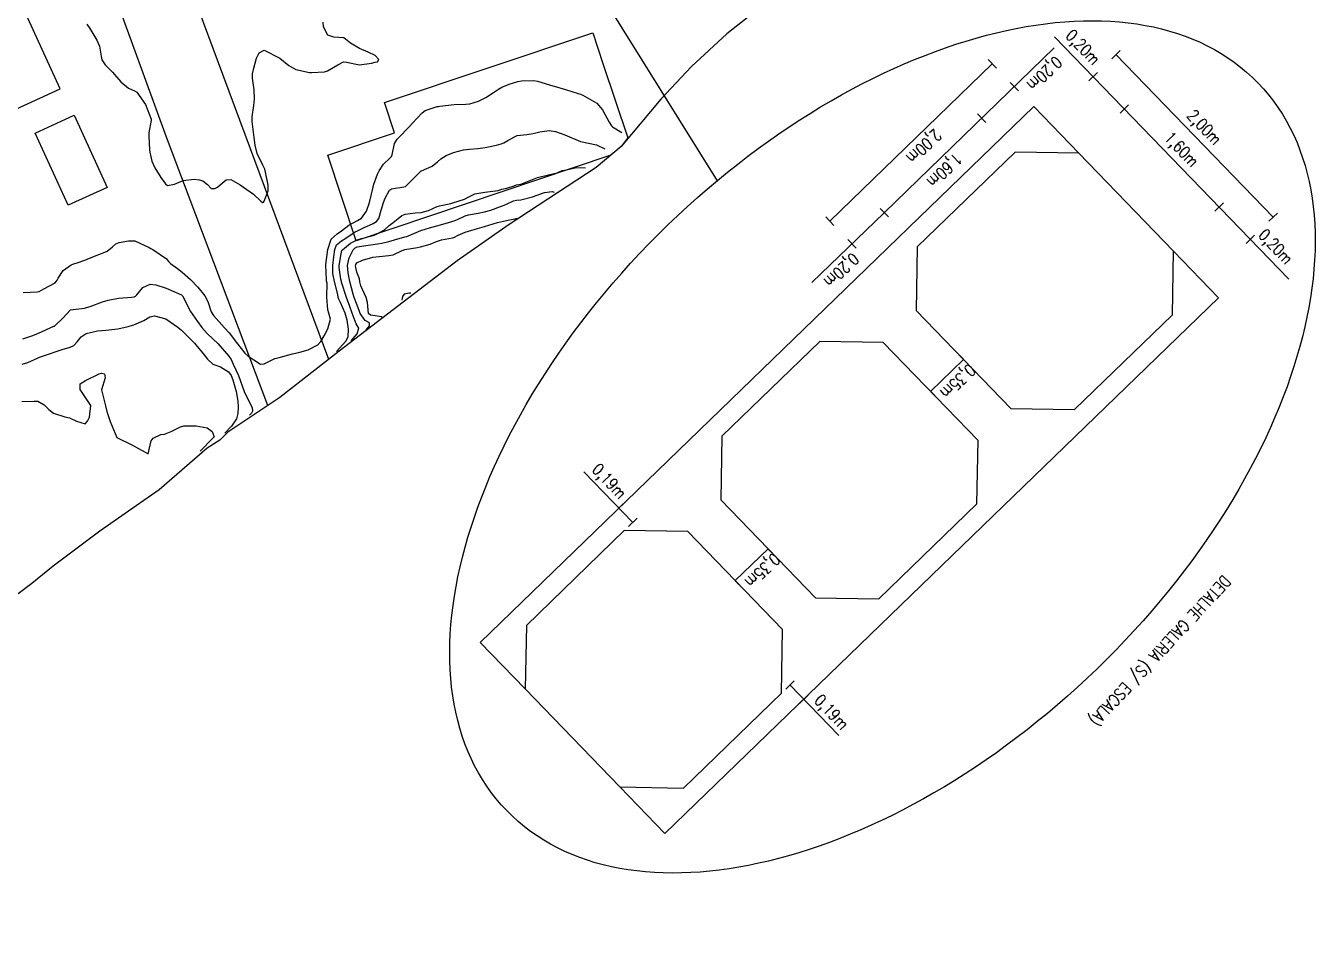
# Model space of a CAD drawing. Header units: metres. Extents: x 307586 to 320046, y 7427249 to 7434250.
# Drawn here: x 316159.4 to 316322, y 7432506 to 7432620.2 of the extents above; entities that cross this region are included whole.
import ezdxf

# ---------------------------------------------------------------- set-up
doc = ezdxf.new("R2010")
doc.units = ezdxf.units.M
doc.header["$MEASUREMENT"] = 0
for name, color, linetype in [('Area', 45, 'Continuous'), ('Curvas de Nivel 1m', 11, 'Continuous'), ('Curvas de Nivel 5m', 15, 'Continuous'), ('DETALHES', 45, 'Continuous'), ('Edificações', 30, 'Continuous'), ('TEXTO', 45, 'Continuous'), ('Vias Primárias', 230, 'Continuous')]:
    doc.layers.add(name, color=color, linetype=linetype)
doc.styles.add('ROMANS', font='romans', dxfattribs={"height": 0.2})

msp = doc.modelspace()

# ---------------------------------------------------------------- linework, layer by layer
at = {"layer": 'Area'}
msp.add_polyline3d([(316252.42, 7432622.91, 737.29), (316247.74, 7432619.22, 738.64), (316243.26, 7432615.11, 737.56), (316239.39, 7432611.01, 737.62), (316234.4, 7432605.04, 746.79), (316231.24, 7432602.41, 746.64), (316220.29, 7432595.2, 740.19), (316213.76, 7432590.66, 742.16), (316198.88, 7432579.26, 737.9), (316191.42, 7432573.43, 738.17), (316184.86, 7432569.08, 740.83), (316183.83, 7432568.05, 741.03), (316182.23, 7432567.05, 741.05), (316176.19, 7432561.8, 741.12), (316173.28, 7432559.8, 741.26), (316168.74, 7432556.63, 741.22), (316162.85, 7432552.19, 741.37), (316160.17, 7432550.02, 741.53), (316158.44, 7432548.73, 741.47)], dxfattribs=at)
at = {"layer": 'Curvas de Nivel 1m', "flags": 128}
for points, elevation in [([(316167.07, 7432620.44), (316167.46, 7432619.89), (316168.36, 7432618.43), (316168.67, 7432617.66), (316168.87, 7432616.42), (316168.96, 7432615.96), (316169.41, 7432615.33), (316170.32, 7432614.4), (316171.38, 7432613.17), (316172.33, 7432612.38), (316173.08, 7432612.07), (316173.37, 7432611.87), (316174.46, 7432610.35), (316175.19, 7432608.48), (316175.2, 7432608.34), (316174.9, 7432606.75), (316174.88, 7432606.34), (316175, 7432604.63), (316175.03, 7432604.34), (316175.27, 7432603.21), (316175.64, 7432602.34), (316176.42, 7432601.15), (316177, 7432600.32), (316177.23, 7432600.12), (316178.15, 7432600.31), (316179.24, 7432600.75), (316180.59, 7432600.93), (316181.24, 7432600.86), (316181.7, 7432600.72), (316182.28, 7432600.25), (316182.73, 7432599.75), (316183.23, 7432599.74), (316183.54, 7432599.93), (316183.88, 7432600.23), (316184.64, 7432600.83), (316185.24, 7432600.87), (316186.4, 7432600.21), (316187.23, 7432599.64), (316188.08, 7432599.04), (316188.99, 7432598.17), (316189.21, 7432598), (316189.36, 7432598.02), (316189.43, 7432598.17), (316189.91, 7432599.48), (316189.92, 7432600.16), (316189.6, 7432601.81), (316189.5, 7432602.17), (316189.26, 7432602.71), (316188.55, 7432604.18), (316188.3, 7432605.19), (316188.16, 7432606.19), (316187.99, 7432607.53), (316187.92, 7432608.19), (316187.93, 7432608.78), (316188.11, 7432610.19), (316188.21, 7432611.04), (316188.18, 7432612.19), (316187.95, 7432613.63), (316187.95, 7432614.19), (316188.14, 7432614.92), (316188.47, 7432616.18), (316188.78, 7432616.83), (316189.44, 7432617.15), (316191.42, 7432616.15), (316192.54, 7432615.26), (316193.41, 7432614.73), (316195.14, 7432614.37), (316195.41, 7432614.36), (316197.04, 7432614.45), (316197.41, 7432614.57), (316198.69, 7432615.33), (316199.42, 7432615.71), (316199.79, 7432615.68), (316201.42, 7432615.33), (316202.96, 7432615.54), (316203.42, 7432615.65), (316203.72, 7432615.7), (316203.88, 7432616), (316203.43, 7432616.51), (316202.54, 7432616.91), (316201.44, 7432617.36), (316200.3, 7432618.04), (316199.46, 7432618.72), (316198.21, 7432618.82), (316197.46, 7432619.05), (316196.89, 7432620.09), (316196.87, 7432620.69)], 737), ([(316159.06, 7432586.67), (316160.83, 7432586.75), (316161.07, 7432586.8), (316161.67, 7432587.1), (316163.08, 7432587.88), (316163.35, 7432588.21), (316163.48, 7432588.48), (316164.12, 7432589.45), (316165.11, 7432590.14), (316165.34, 7432590.23), (316165.98, 7432590.45), (316166.82, 7432590.73), (316167.12, 7432590.84), (316167.83, 7432591.14), (316169.13, 7432591.65), (316169.65, 7432591.88), (316170.3, 7432592.4), (316170.74, 7432592.79), (316171.14, 7432592.94), (316172.35, 7432593.16), (316173.14, 7432593.15), (316174.94, 7432592.34), (316175.13, 7432592.22), (316175.41, 7432592.06), (316177.12, 7432590.89), (316177.38, 7432590.58), (316177.63, 7432590.31), (316178.49, 7432589.68), (316179.1, 7432589.24), (316180.16, 7432588.28), (316181.08, 7432587.34), (316181.96, 7432586.26), (316182.31, 7432585.51), (316182.74, 7432584.24), (316183.04, 7432583.77), (316184.43, 7432582.23), (316185.01, 7432581.59), (316186.07, 7432580.21), (316186.98, 7432579.01), (316187.42, 7432578.63), (316188.11, 7432578.18), (316188.96, 7432577.63), (316189.44, 7432577.69), (316190.35, 7432578.16), (316190.78, 7432578.35), (316190.98, 7432578.4), (316191.31, 7432578.48), (316192.98, 7432578.94), (316193.94, 7432579.15), (316194.99, 7432579.42), (316196.19, 7432580.09), (316196.58, 7432580.5), (316197, 7432581.19), (316197.44, 7432582.07), (316197.79, 7432583.31), (316197.56, 7432584.07), (316197.43, 7432584.46), (316197.31, 7432586.08), (316197.35, 7432587.82), (316197.3, 7432588.08), (316197.28, 7432588.26), (316197.21, 7432590.08), (316197.21, 7432590.17), (316197.45, 7432592.08), (316197.86, 7432593.36), (316198.62, 7432594.06), (316199.17, 7432594.42), (316200.09, 7432595.13), (316201.18, 7432595.72), (316201.67, 7432596.02), (316202.31, 7432596.9), (316202.68, 7432598.01), (316203.14, 7432599.91), (316203.16, 7432600), (316203.24, 7432600.28), (316203.69, 7432601.55), (316203.91, 7432601.99), (316204.46, 7432602.8), (316205.28, 7432603.59), (316205.48, 7432603.78), (316205.57, 7432603.98), (316205.85, 7432605.42), (316206.18, 7432605.97), (316206.75, 7432606.53), (316207.32, 7432607.13), (316207.72, 7432607.56), (316208.07, 7432607.95), (316209.35, 7432609.3), (316209.72, 7432609.56), (316210.72, 7432609.92), (316211.21, 7432610.06), (316211.35, 7432610.09), (316211.57, 7432610.12), (316213.36, 7432610.33), (316214.85, 7432610.38), (316215.36, 7432610.43), (316216.45, 7432610.76), (316217.37, 7432611.23), (316218.31, 7432611.83), (316218.94, 7432612.25), (316219.38, 7432612.51), (316220.29, 7432612.9), (316221.39, 7432613.24), (316221.85, 7432613.33), (316223.4, 7432613.36), (316223.88, 7432613.28), (316225.39, 7432612.81), (316226.69, 7432612.42), (316227.38, 7432612.21), (316229, 7432611.7), (316229.29, 7432611.61), (316229.37, 7432611.57), (316229.56, 7432611.5), (316231.36, 7432610.5), (316232.04, 7432609.66), (316232.9, 7432608.1), (316233.17, 7432607.65), (316233.33, 7432607.52), (316234.49, 7432606.8)], 738), ([(316198.52, 7432579.22), (316199.73, 7432580.53), (316200.02, 7432581.06), (316200.04, 7432582.04), (316199.9, 7432583.17), (316199.63, 7432584.04), (316199.06, 7432585.39), (316198.82, 7432585.82), (316198.77, 7432586.05), (316198.72, 7432586.41), (316198.27, 7432588.06), (316198.09, 7432589.05), (316198.08, 7432590.07), (316198.21, 7432591.15), (316198.34, 7432592.06), (316198.55, 7432592.65), (316199.15, 7432593.16), (316199.7, 7432593.5), (316200.53, 7432594.04), (316200.91, 7432594.29), (316201.17, 7432594.44), (316201.96, 7432594.81), (316203.18, 7432595.34), (316203.58, 7432595.59), (316203.86, 7432595.99), (316204.18, 7432597.01), (316204.46, 7432597.99), (316204.66, 7432598.54), (316205.23, 7432599.54), (316205.48, 7432599.72), (316207.01, 7432599.96), (316207.19, 7432600), (316207.23, 7432600.02), (316209.18, 7432601.93), (316209.22, 7432601.96), (316209.25, 7432601.98), (316210.6, 7432602.58), (316211.27, 7432603.13), (316211.68, 7432603.5), (316212.34, 7432603.89), (316213.29, 7432604.28), (316214.55, 7432604.61), (316215.29, 7432604.72), (316216.33, 7432604.81), (316217.29, 7432604.92), (316218.7, 7432605.22), (316219.3, 7432605.37), (316219.61, 7432605.5), (316220.14, 7432605.8), (316220.87, 7432606.23), (316221.31, 7432606.41), (316222.52, 7432606.56), (316223.32, 7432606.67), (316224.17, 7432606.9), (316225.32, 7432607.05), (316226.12, 7432606.93), (316227.31, 7432606.52), (316229.3, 7432605.69), (316231.3, 7432605.27), (316232.36, 7432604.73)], 739), ([(316202.27, 7432581.95), (316202.71, 7432582.47), (316202.69, 7432582.84), (316202.15, 7432583.14), (316201.53, 7432584.02), (316201.4, 7432584.38), (316201.06, 7432585.28), (316200.78, 7432586.03), (316200.65, 7432586.46), (316200.22, 7432588.04), (316199.99, 7432589.15), (316199.94, 7432590.04), (316200.14, 7432591.02), (316200.63, 7432592.04), (316200.88, 7432592.29), (316201.14, 7432592.39), (316202.54, 7432592.61), (316203.14, 7432592.7), (316204.27, 7432592.87), (316205.15, 7432593.09), (316205.83, 7432593.3), (316207.16, 7432593.65), (316207.39, 7432593.72), (316207.98, 7432593.95), (316209.17, 7432594.45), (316210.27, 7432594.82), (316211.17, 7432595.06), (316212.81, 7432595.52), (316213.18, 7432595.62), (316213.37, 7432595.68), (316213.78, 7432595.87), (316214.75, 7432596.3), (316215.19, 7432596.42), (316216.4, 7432596.64), (316217.2, 7432596.81), (316217.99, 7432597.04), (316219.21, 7432597.48), (316219.45, 7432597.57), (316219.95, 7432597.8), (316220.83, 7432598.18), (316221.22, 7432598.27), (316221.78, 7432598.34), (316223.22, 7432598.72), (316224.75, 7432599.27), (316225.71, 7432599.39), (316225.98, 7432599.3)], 741), ([(316204.14, 7432583.32), (316204.29, 7432583.49), (316204.24, 7432583.59), (316202.82, 7432583.79), (316202.59, 7432584.01), (316202.44, 7432585.39), (316202.26, 7432586.01), (316201.59, 7432587.51), (316201.48, 7432588.02), (316201.44, 7432588.37), (316201.1, 7432589.23), (316200.95, 7432590.03), (316200.97, 7432590.17), (316201.12, 7432590.39), (316201.83, 7432590.72), (316203.12, 7432591.09), (316203.9, 7432591.21), (316205.13, 7432591.3), (316205.68, 7432591.42), (316206.8, 7432591.96), (316207.05, 7432592.05), (316207.13, 7432592.07), (316208.75, 7432592.32), (316209.14, 7432592.4), (316210.33, 7432592.74), (316211.15, 7432593.06), (316211.79, 7432593.27), (316213.16, 7432593.56), (316213.4, 7432593.64), (316213.87, 7432593.87), (316214.77, 7432594.26), (316215.17, 7432594.4), (316216.3, 7432594.72), (316217.17, 7432594.98), (316218.83, 7432595.47), (316220.34, 7432595.8), (316221.05, 7432595.92), (316221.19, 7432595.96), (316221.42, 7432596.02), (316221.49, 7432596.02)], 742), ([(316159, 7432580.81), (316160.26, 7432581.26), (316161, 7432581.53), (316162.93, 7432582.4), (316163.01, 7432582.44), (316163.04, 7432582.46), (316163.07, 7432582.48), (316164.08, 7432583.42), (316165.04, 7432584.46), (316166.79, 7432584.7), (316167.05, 7432584.75), (316167.5, 7432584.88), (316169.05, 7432585.47), (316169.76, 7432585.7), (316171.06, 7432585.93), (316172.76, 7432586.07), (316173.06, 7432586.12), (316173.22, 7432586.2), (316173.38, 7432586.36), (316174.15, 7432587.27), (316175.08, 7432587.7), (316175.78, 7432587.64), (316177.08, 7432587.19), (316179, 7432586.35), (316179.06, 7432586.32), (316179.09, 7432586.29), (316179.12, 7432586.23), (316180.15, 7432584.28), (316181.02, 7432583), (316181.59, 7432582.26), (316182.25, 7432581.5), (316183, 7432580.8), (316183.57, 7432580.23), (316184.98, 7432578.64), (316185.25, 7432578.22), (316185.53, 7432577.65), (316186.18, 7432576.21), (316186.91, 7432574.21), (316186.92, 7432574.17), (316187.9, 7432572.18), (316187.97, 7432571.72), (316187.82, 7432571.47), (316187.56, 7432571.2)], 739), ([(316207.91, 7432586.58), (316207.71, 7432586.59), (316207.07, 7432586.45), (316206.85, 7432586.17), (316206.8, 7432585.96), (316206.77, 7432585.68)], 742), ([(316158.9, 7432572.93), (316160.43, 7432572.98), (316160.9, 7432572.96), (316161.69, 7432572.5), (316162.31, 7432571.92), (316162.88, 7432571.48), (316164.33, 7432571.01), (316164.88, 7432570.88), (316165.8, 7432570.45), (316166.87, 7432570.11), (316167.16, 7432570.44), (316167.41, 7432570.96), (316167.6, 7432572.43), (316166.91, 7432573.42), (316166.26, 7432574.45), (316166.23, 7432575.15), (316166.93, 7432575.57), (316168.65, 7432576.41), (316168.94, 7432576.5), (316169.3, 7432576.41), (316169.41, 7432575.93), (316168.92, 7432574.41), (316169.42, 7432572.4), (316169.62, 7432571.67), (316170.03, 7432570.4), (316170.85, 7432568.39), (316172.84, 7432567.43), (316174.82, 7432566.34), (316175.2, 7432567.99), (316175.44, 7432568.33), (316176.41, 7432568.78), (316176.86, 7432568.83), (316177.7, 7432569.14), (316178.87, 7432569.74), (316179.29, 7432569.87), (316180.87, 7432569.88), (316182.24, 7432569.62), (316182.86, 7432569.17), (316183.12, 7432568.5), (316182.96, 7432568.31), (316181.38, 7432566.68)], 741)]:
    msp.add_lwpolyline(points, dxfattribs=dict(at, elevation=elevation))
at = {"layer": 'Curvas de Nivel 5m', "elevation": 740, "flags": 128}
for points in [[(316200.4, 7432580.59), (316201.13, 7432581.44), (316201.34, 7432582.19), (316201.27, 7432582.28), (316201.02, 7432582.7), (316200.51, 7432584.04), (316200.21, 7432584.88), (316199.82, 7432586.04), (316199.17, 7432587.97), (316199.15, 7432588.05), (316199.1, 7432588.33), (316198.87, 7432589.81), (316198.87, 7432590.05), (316199.13, 7432591.52), (316199.23, 7432591.95), (316199.29, 7432592.05), (316200.31, 7432592.87), (316201.15, 7432593.31), (316201.71, 7432593.47), (316203.16, 7432593.85), (316203.28, 7432593.88), (316203.59, 7432594), (316204.59, 7432594.57), (316205.17, 7432595.09), (316205.66, 7432595.49), (316206.32, 7432595.97), (316206.79, 7432596.36), (316207.19, 7432596.53), (316208.47, 7432596.67), (316209.2, 7432596.75), (316210.13, 7432596.99), (316211.21, 7432597.48), (316211.52, 7432597.59), (316212.96, 7432597.88), (316213.21, 7432597.93), (316214.66, 7432598.42), (316215.22, 7432598.72), (316215.99, 7432599.09), (316217.23, 7432599.31), (316218.92, 7432599.5), (316219.23, 7432599.62), (316219.38, 7432599.66), (316220.01, 7432599.8), (316220.92, 7432600.11), (316221.24, 7432600.2), (316221.76, 7432600.31), (316223.24, 7432600.87), (316223.86, 7432601.14), (316225.25, 7432601.48), (316226.33, 7432601.73), (316226.98, 7432602), (316227.26, 7432602.08), (316228.62, 7432602.34), (316229.26, 7432602.38), (316229.92, 7432602.34)], [(316158.95, 7432577.64), (316159.65, 7432577.83), (316160.96, 7432578.44), (316161.14, 7432578.51), (316162.49, 7432578.96), (316162.97, 7432579.13), (316163.98, 7432579.47), (316164.98, 7432579.79), (316165.44, 7432580), (316165.85, 7432580.45), (316166.36, 7432581.08), (316167, 7432581.49), (316168.41, 7432581.82), (316169.01, 7432581.89), (316169.49, 7432581.92), (316171.01, 7432582.09), (316172.28, 7432582.37), (316172.84, 7432582.54), (316173.02, 7432582.6), (316174.25, 7432583.12), (316175.03, 7432583.58), (316175.63, 7432583.74), (316177.03, 7432583.34), (316178.54, 7432582.3), (316178.81, 7432582.09), (316179.01, 7432581.92), (316180.64, 7432580.27), (316180.99, 7432579.87), (316181.72, 7432579), (316182.3, 7432578.25), (316182.96, 7432577.64), (316183.91, 7432577.28), (316184.95, 7432576.68), (316185.28, 7432576.22), (316185.48, 7432575.67), (316185.88, 7432574.21), (316186.13, 7432572.99), (316186.14, 7432572.21), (316186.09, 7432571.41), (316185.95, 7432570.74), (316185.33, 7432569.85), (316184.47, 7432568.94)]]:
    msp.add_lwpolyline(points, dxfattribs=at)
at = {"layer": 'DETALHES'}
for p, q in [((316318.55, 7432588.33), (316289.01, 7432618.86)), ((316288.98, 7432617.45), (316267.55, 7432596.71)), ((316280.65, 7432616), (316281.69, 7432614.92)), ((316296.21, 7432616.09), (316297.29, 7432617.14)), ((316316.56, 7432596.14), (316296.75, 7432616.61)), ((316281.17, 7432615.46), (316260.7, 7432595.65)), ((316293.34, 7432613.31), (316294.41, 7432614.35)), ((316283.43, 7432613.12), (316284.47, 7432612.04)), ((316286.39, 7432610.07), (316216.65, 7432542.61)), ((316292.06, 7432604.2), (316286.39, 7432610.07)), ((316297.27, 7432609.25), (316298.35, 7432610.29)), ((316279.32, 7432609.14), (316280.36, 7432608.06)), ((316267.55, 7432596.71), (316258.45, 7432587.91)), ((316267.02, 7432597.25), (316268.07, 7432596.17)), ((316309.21, 7432596.9), (316310.29, 7432597.95)), ((316316.02, 7432595.62), (316317.09, 7432596.66)), ((316260.18, 7432596.19), (316261.22, 7432595.11)), ((316262.96, 7432593.32), (316264, 7432592.24)), ((316313.14, 7432592.84), (316314.22, 7432593.88)), ((316304, 7432591.86), (316309.67, 7432586)), ((316239.93, 7432518.54), (316309.67, 7432586)), ((316277.03, 7432578.77), (316278.08, 7432577.69)), ((316277.55, 7432578.23), (316273.4, 7432574.21)), ((316272.88, 7432574.75), (316273.92, 7432573.67)), ((316235.88, 7432557.72), (316229.72, 7432564.08)), ((316233.6, 7432559), (316234.68, 7432560.04)), ((316235.34, 7432557.2), (316236.42, 7432558.25)), ((316252.92, 7432554.4), (316248.77, 7432550.38)), ((316252.4, 7432554.94), (316253.45, 7432553.86)), ((316248.25, 7432550.92), (316249.29, 7432549.84)), ((316222.32, 7432536.74), (316216.65, 7432542.61)), ((316255.14, 7432536.73), (316256.22, 7432537.77)), ((316261.84, 7432530.89), (316255.68, 7432537.25)), ((316256.88, 7432534.93), (316257.96, 7432535.98)), ((316234.26, 7432524.4), (316239.93, 7432518.54))]:
    msp.add_line(p, q, dxfattribs=at)
for points in [[(316283.52, 7432572.06), (316291.52, 7432571.92), (316303.87, 7432583.86), (316304, 7432591.86), (316292.06, 7432604.2), (316284.06, 7432604.34), (316271.72, 7432592.4), (316271.59, 7432584.4), (316283.52, 7432572.06)], [(316258.89, 7432548.23), (316266.89, 7432548.1), (316279.23, 7432560.04), (316279.37, 7432568.04), (316267.43, 7432580.38), (316259.43, 7432580.51), (316247.09, 7432568.57), (316246.95, 7432560.57), (316258.89, 7432548.23)], [(316234.26, 7432524.4), (316242.26, 7432524.27), (316254.6, 7432536.21), (316254.74, 7432544.21), (316242.8, 7432556.55), (316234.8, 7432556.68), (316222.46, 7432544.74), (316222.32, 7432536.74), (316234.26, 7432524.4)]]:
    msp.add_lwpolyline(points, dxfattribs=at)
msp.add_ellipse((316267.33, 7432567.22), major_axis=(-47.34, -45.8), ratio=0.590212, dxfattribs=at)
at = {"layer": 'Edificações'}
for points in [[(316156.23, 7432628.66), (316148.04, 7432624.92), (316155.52, 7432608.55), (316163.71, 7432612.29)], [(316160.56, 7432606.74), (316165.47, 7432608.99), (316169.63, 7432599.88), (316164.72, 7432597.64)]]:
    msp.add_lwpolyline(points, close=True, dxfattribs=at)
msp.add_lwpolyline([(316205.84, 7432606.77), (316204.57, 7432610.6), (316230.83, 7432619.34), (316232.1, 7432615.51), (316235.23, 7432606.13), (316234.4, 7432605.04), (316233.11, 7432603.97), (316201.03, 7432593.16), (316197.43, 7432603.97), (316205.84, 7432606.77)], dxfattribs=at)
at = {"layer": 'TEXTO'}
msp.add_line((316137.51, 7432775.41), (316246.5, 7432600.73), dxfattribs=at)
at = {"layer": 'Vias Primárias'}
for points, elevation in [([(316197.56, 7432578.22), (316187.05, 7432606.56), (316177.75, 7432631.52), (316172.16, 7432646.52), (316167.43, 7432657.96, 0.001869), (316165.6, 7432662.35, -0.251943), (316165.89, 7432665.41, -0.132457)], 737.95), ([(316197.56, 7432578.22), (316187.05, 7432606.56), (316177.75, 7432631.52), (316172.16, 7432646.52), (316167.43, 7432657.96, 0.001869), (316165.6, 7432662.35, -0.251943), (316165.89, 7432665.41, -0.132457)], 737.95), ([(316189.89, 7432572.42), (316177.13, 7432606.22), (316170.09, 7432625.47), (316162.92, 7432644.1), (316161.82, 7432646.56, 0.158381), (316158.53, 7432650.2, 0.093273), (316152.87, 7432652.18, 0.064264)], 738.79), ([(316189.89, 7432572.42), (316177.13, 7432606.22), (316170.09, 7432625.47), (316162.92, 7432644.1), (316161.82, 7432646.56, 0.158381), (316158.53, 7432650.2, 0.093273), (316152.87, 7432652.18, 0.064264)], 738.79)]:
    msp.add_lwpolyline(points, format="xyb", dxfattribs=dict(at, elevation=elevation))

# ---------------------------------------------------------------- texts
at = {"layer": 'DETALHES', "style": 'ROMANS', "width": 0.8}
for s, rotation, p in [('0,20m', 313.611, (316290.29, 7432618.9)), ('0,20m', 223.611, (316289.1, 7432616.53)), ('2,00m', 313.611, (316305.59, 7432608.83)), ('2,00m', 223.611, (316273.91, 7432607.35)), ('1,60m', 313.611, (316302.72, 7432606.05)), ('1,60m', 223.611, (316276.49, 7432604.33)), ('0,20m', 313.611, (316314.58, 7432593.79)), ('0,20m', 223.611, (316263.51, 7432591.77)), ('0,35m', 223.611, (316278.2, 7432577.76)), ('0,19m', 313.611, (316230.61, 7432564.26)), ('0,35m', 223.611, (316253.57, 7432553.94)), ('DETALHE GALERIA (S/ ESCALA)', 227.0167, (316310.28, 7432551.17, 731.93)), ('0,19m', 313.611, (316258.61, 7432535.19))]:
    msp.add_text(s, height=1.5, rotation=rotation, dxfattribs=at).set_placement(p)

doc.saveas('drawing.dxf')
